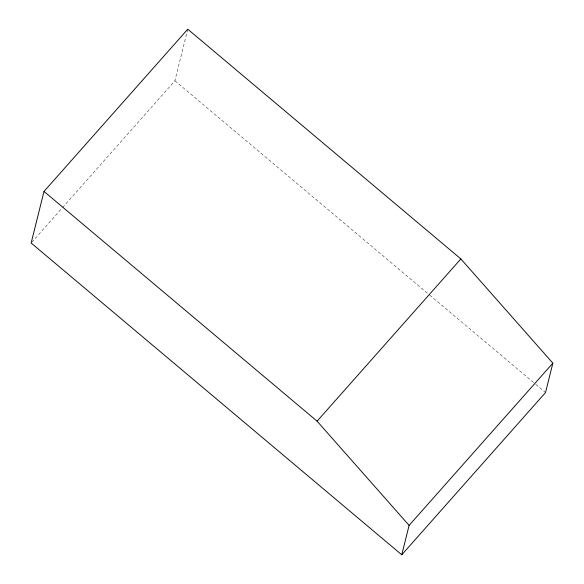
<?xml version="1.0" encoding="UTF-8"?>
<svg xmlns="http://www.w3.org/2000/svg" width="584" height="584" viewBox="0 0 584 584"><rect width="100%" height="100%" fill="white"/><g stroke="black" fill="none" stroke-linecap="round" stroke-linejoin="round"><path stroke-width="0.44" stroke-dasharray="2.92 2.19" d="M62.554 207.583L174.901 80.782L187.544 30.076M31.748 242.345L61.948 208.262M174.901 80.782L428.963 294.504M429.663 295.088L535.053 383.746M535.754 384.338L544.828 391.966"/><path stroke-width="0.88" d="M44.004 191.442L31.142 243.024L401.763 554.8L545.529 392.558L552.858 363.153L460.856 258.924L187.763 29.2L44.004 191.442L317.097 421.174L409.099 525.396L401.763 554.8M317.097 421.174L460.856 258.924M409.099 525.396L552.858 363.153"/></g></svg>
